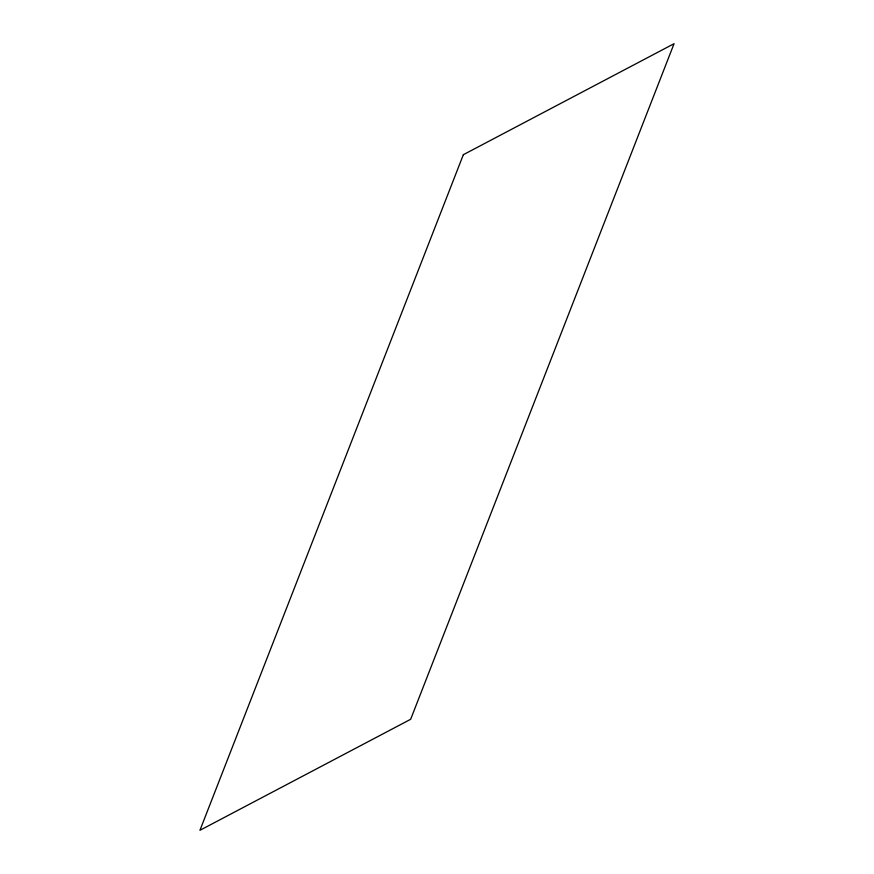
<?xml version="1.0" encoding="UTF-8"?>
<svg xmlns="http://www.w3.org/2000/svg" width="874" height="874" viewBox="0 0 874 874"><rect width="100%" height="100%" fill="white"/><g stroke="black" fill="none" stroke-linecap="round" stroke-linejoin="round"><path stroke-width="1.31" d="M463.34 154.709L199.938 830.3L410.66 719.291L674.062 43.7L463.34 154.709"/></g></svg>
